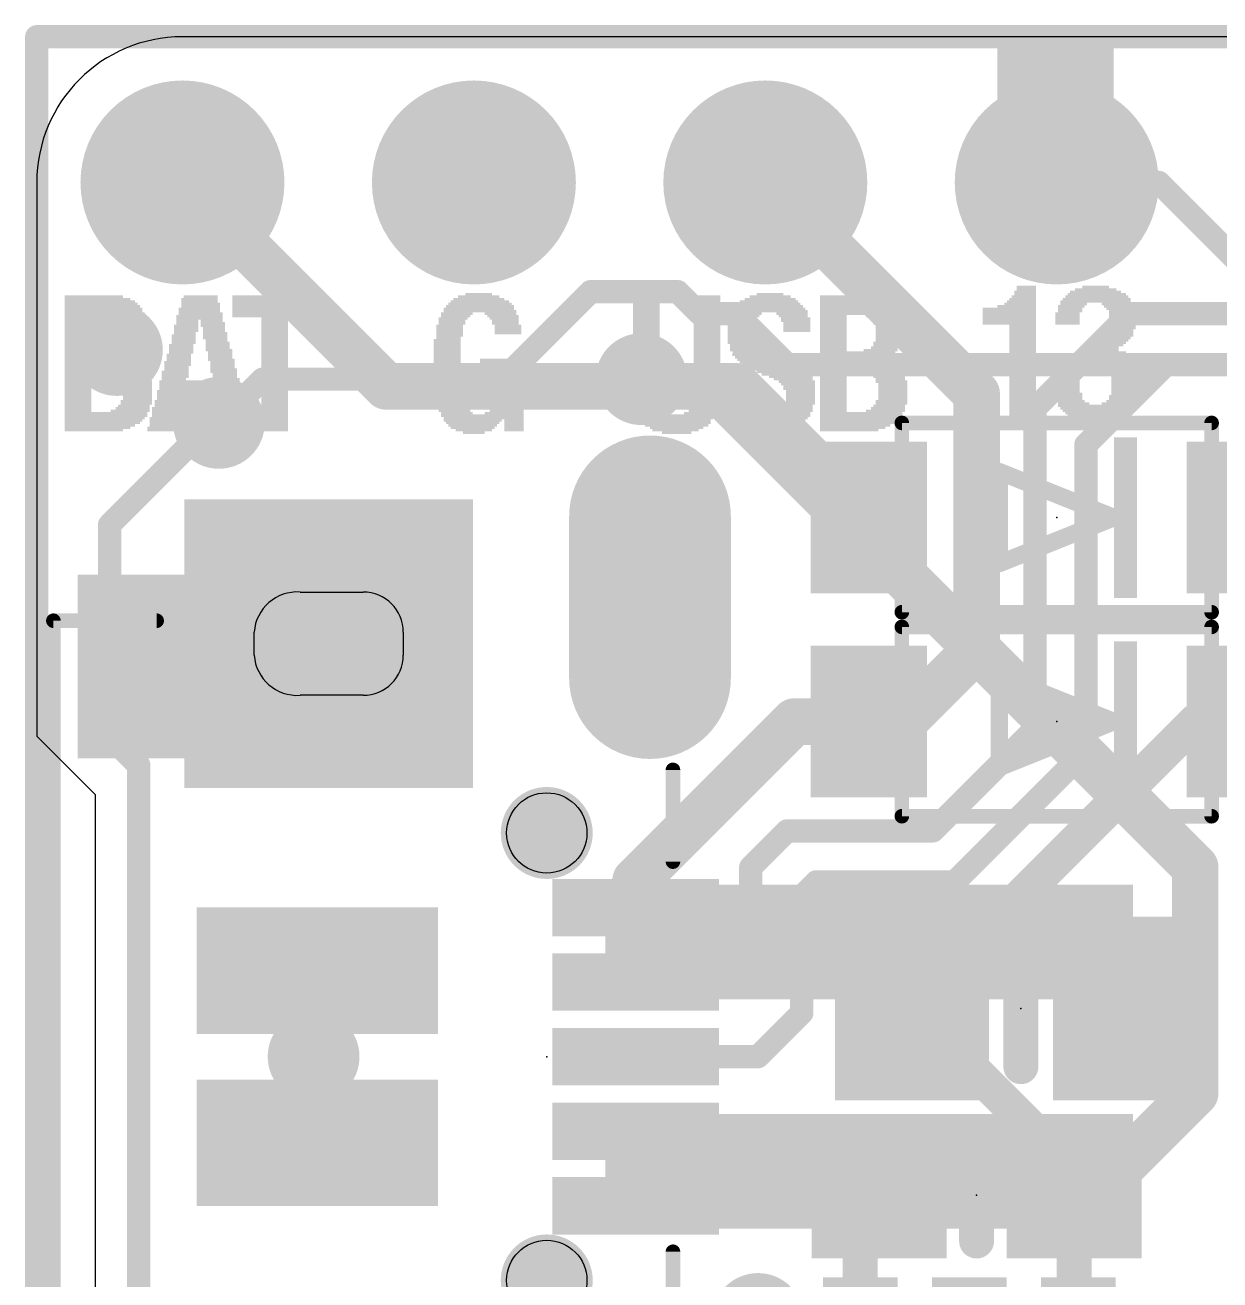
# Model space of a CAD drawing. Extents: x -0.1 to 35.7, y -0.1 to 17.9.
# Drawn here: x -0.1 to 10.31, y 6.94 to 17.88 of the extents above; entities that cross this region are included whole.
import ezdxf

# ---------------------------------------------------------------- set-up
doc = ezdxf.new("R2010")
doc.units = 0
for name, color, linetype in [('1', 12, 'CONTINUOUS'), ('16', 132, 'CONTINUOUS'), ('17', 110, 'CONTINUOUS'), ('18', 110, 'CONTINUOUS'), ('20', 53, 'CONTINUOUS'), ('200', 40, 'CONTINUOUS'), ('21', 40, 'CONTINUOUS'), ('23', 40, 'CONTINUOUS'), ('29', 253, 'CONTINUOUS')]:
    doc.layers.add(name, color=color, linetype=linetype)

# ---------------------------------------------------------------- blocks, each defined once
blk = doc.blocks.new('RECT')
blk.add_solid([(-0.5, -0.5), (0.5, -0.5), (-0.5, 0.5), (0.5, 0.5)])
blk = doc.blocks.new('ROUNDP')
at = {"const_width": 0.5}
blk.add_lwpolyline([(0, -0.25, 1), (0, 0.25, 1), (0, -0.25)], format="xyb", dxfattribs=at)
blk = doc.blocks.new('OFFSETP100')
at = {"const_width": 1}
blk.add_lwpolyline([(0, 0), (1, 0)], dxfattribs=at)
at = {"const_width": 0.5}
for points in [[(0, 0.25, 1), (0, -0.25)], [(1, -0.25, 1), (1, 0.25)]]:
    blk.add_lwpolyline(points, format="xyb", dxfattribs=at)
blk = doc.blocks.new('SQUAREP')
blk.add_solid([(-0.5, -0.5), (0.5, -0.5), (-0.5, 0.5), (0.5, 0.5)])
blk = doc.blocks.new('ROUNDV')
at = {"const_width": 0.5}
blk.add_lwpolyline([(0, -0.25, 1), (0, 0.25, 1), (0, -0.25)], format="xyb", dxfattribs=at)

msp = doc.modelspace()

# ---------------------------------------------------------------- linework, layer by layer
at = {"layer": '1'}
for points, const_width in [([(0, 17.78), (0, 0)], 0.2032), ([(35.56, 17.78), (0, 17.78)], 0.2032), ([(1.27, 16.51), (3.048, 14.732)], 0.4064), ([(8.1915, 14.6685), (6.35, 16.51)], 0.4064), ([(9.525, 15.367), (8.6995, 14.5415)], 0.2032), ([(16.9545, 15.367), (9.525, 15.367)], 0.2032), ([(5.2705, 14.7955), (5.2705, 14.732)], 0.4064), ([(9.8425, 14.9225), (9.144, 14.224)], 0.2032), ([(17.145, 14.9225), (9.8425, 14.9225)], 0.2032), ([(3.048, 14.732), (5.2705, 14.732)], 0.4064), ([(5.2705, 14.732), (6.1095, 14.732)], 0.4064), ([(6.1095, 14.732), (7.2525, 13.589)], 0.4064), ([(8.1915, 12.446), (8.1915, 14.6685)], 0.4064), ([(8.6995, 11.7475), (8.6995, 14.5415)], 0.2032), ([(0.635, 13.5255), (1.524, 14.4145)], 0.2032), ([(1.524, 14.4145), (1.5875, 14.4145)], 0.2032), ([(9.144, 14.224), (9.144, 11.557)], 0.2032), ([(0.635, 11.684), (0.635, 13.5255)], 0.2032), ([(8.1915, 12.446), (7.5565, 11.811)], 0.4064), ([(5.22, 10.427), (6.604, 11.811)], 0.4064), ([(6.604, 11.811), (7.2525, 11.811)], 0.4064), ([(7.5565, 11.811), (7.2525, 11.811)], 0.4064), ([(7.6275, 9.342), (10.0965, 11.811)], 0.3048), ([(10.0965, 11.811), (10.5275, 11.811)], 0.3048), ([(7.8105, 10.8585), (8.6995, 11.7475)], 0.2032), ([(0.889, 11.43), (0.635, 11.684)], 0.2032), ([(9.144, 11.557), (8.001, 10.414)], 0.2032), ([(0.889, 6.6675), (0.889, 11.43)], 0.2032), ([(6.223, 10.541), (6.5405, 10.8585)], 0.2032), ([(6.5405, 10.8585), (7.8105, 10.8585)], 0.2032), ([(5.22, 10.19), (5.22, 10.427)], 0.4064), ([(6.223, 9.779), (6.223, 10.541)], 0.2032), ([(6.7945, 10.414), (6.6675, 10.287)], 0.2032), ([(8.001, 10.414), (6.7945, 10.414)], 0.2032), ([(6.6675, 10.287), (6.6675, 9.271)], 0.2032), ([(5.984, 9.54), (6.223, 9.779)], 0.2032), ([(5.22, 9.54), (5.984, 9.54)], 0.2032), ([(7.6275, 9.311), (7.6275, 9.342)], 0.3048), ([(9.0415, 7.897), (7.6275, 9.311)], 0.3048), ([(6.2865, 8.89), (6.6675, 9.271)], 0.2032), ([(6.2865, 8.89), (5.22, 8.89)], 0.2032), ([(9.0415, 7.897), (9.0415, 7.6835)], 0.3048), ([(7.178, 6.3166), (7.178, 7.6835)], 0.3048), ([(7.178, 7.6835), (7.3415, 7.6835)], 0.3048), ([(9.0415, 6.3531), (9.0415, 7.6835)], 0.3048), ([(5.22, 7.59), (5.4127, 7.59)], 0.2032)]:
    msp.add_lwpolyline(points, dxfattribs=dict(at, const_width=const_width))
for points, const_width in [([(0.0508, 17.78, 1), (-0.0508, 17.78)], 0.1016), ([(0, 17.8308, 1), (0, 17.7292)], 0.1016), ([(1.3418, 16.5818, 1), (1.1982, 16.4382)], 0.2032), ([(6.4218, 16.5818, 1), (6.2782, 16.4382)], 0.2032), ([(9.525, 15.4178, 1), (9.525, 15.3162)], 0.1016), ([(9.5609, 15.3311, 1), (9.4891, 15.4029)], 0.1016), ([(5.3721, 14.7955, 1), (5.1689, 14.7955)], 0.2032), ([(9.8425, 14.9733, 1), (9.8425, 14.8717)], 0.1016), ([(9.8784, 14.8866, 1), (9.8066, 14.9584)], 0.1016), ([(3.048, 14.8336, 1), (3.048, 14.6304)], 0.2032), ([(2.9762, 14.6602, 1), (3.1198, 14.8038)], 0.2032), ([(5.2705, 14.8336, 1), (5.2705, 14.6304)], 0.2032), ([(5.2705, 14.6304, 1), (5.2705, 14.8336)], 0.2032), ([(6.1813, 14.8038, 1), (6.0377, 14.6602)], 0.2032), ([(6.1095, 14.6304, 1), (6.1095, 14.8336)], 0.2032), ([(5.1689, 14.732, 1), (5.3721, 14.732)], 0.2032), ([(8.2931, 14.6685, 1), (8.0899, 14.6685)], 0.2032), ([(8.1197, 14.5967, 1), (8.2633, 14.7403)], 0.2032), ([(8.7503, 14.5415, 1), (8.6487, 14.5415)], 0.1016), ([(8.6636, 14.5774, 1), (8.7354, 14.5056)], 0.1016), ([(1.524, 14.4653, 1), (1.524, 14.3637)], 0.1016), ([(1.5599, 14.3786, 1), (1.4881, 14.4504)], 0.1016), ([(1.5875, 14.3637, 1), (1.5875, 14.4653)], 0.1016), ([(9.1948, 14.224, 1), (9.0932, 14.224)], 0.1016), ([(9.1081, 14.2599, 1), (9.1799, 14.1881)], 0.1016), ([(7.1807, 13.5172, 1), (7.3243, 13.6608)], 0.2032), ([(0.6858, 13.5255, 1), (0.5842, 13.5255)], 0.1016), ([(0.5991, 13.5614, 1), (0.6709, 13.4896)], 0.1016), ([(8.2633, 12.3742, 1), (8.1197, 12.5178)], 0.2032), ([(8.0899, 12.446, 1), (8.2931, 12.446)], 0.2032), ([(6.604, 11.9126, 1), (6.604, 11.7094)], 0.2032), ([(6.6758, 11.7392, 1), (6.5322, 11.8828)], 0.2032), ([(7.2525, 11.9126, 1), (7.2525, 11.7094)], 0.2032), ([(7.2525, 11.7094, 1), (7.2525, 11.9126)], 0.2032), ([(7.4847, 11.8828, 1), (7.6283, 11.7392)], 0.2032), ([(7.5565, 11.7094, 1), (7.5565, 11.9126)], 0.2032), ([(10.0965, 11.8872, 1), (10.0965, 11.7348)], 0.1524), ([(10.1504, 11.7571, 1), (10.0426, 11.8649)], 0.1524), ([(8.7354, 11.7116, 1), (8.6636, 11.7834)], 0.1016), ([(0.6709, 11.7199, 1), (0.5991, 11.6481)], 0.1016), ([(0.5842, 11.684, 1), (0.6858, 11.684)], 0.1016), ([(8.6487, 11.7475, 1), (8.7503, 11.7475)], 0.1016), ([(9.0932, 11.557, 1), (9.1948, 11.557)], 0.1016), ([(9.1799, 11.5211, 1), (9.1081, 11.5929)], 0.1016), ([(0.9398, 11.43, 1), (0.8382, 11.43)], 0.1016), ([(0.8531, 11.3941, 1), (0.9249, 11.4659)], 0.1016), ([(6.5405, 10.9093, 1), (6.5405, 10.8077)], 0.1016), ([(6.5764, 10.8226, 1), (6.5046, 10.8944)], 0.1016), ([(7.7746, 10.8944, 1), (7.8464, 10.8226)], 0.1016), ([(7.8105, 10.8077, 1), (7.8105, 10.9093)], 0.1016), ([(5.3216, 10.427, 1), (5.1184, 10.427)], 0.2032), ([(6.2738, 10.541, 1), (6.1722, 10.541)], 0.1016), ([(6.1871, 10.5769, 1), (6.2589, 10.5051)], 0.1016), ([(5.1482, 10.4988, 1), (5.2918, 10.3552)], 0.2032), ([(6.7945, 10.4648, 1), (6.7945, 10.3632)], 0.1016), ([(6.8304, 10.3781, 1), (6.7586, 10.4499)], 0.1016), ([(7.9651, 10.4499, 1), (8.0369, 10.3781)], 0.1016), ([(8.001, 10.3632, 1), (8.001, 10.4648)], 0.1016), ([(5.1184, 10.19, 1), (5.3216, 10.19)], 0.2032), ([(6.7183, 10.287, 1), (6.6167, 10.287)], 0.1016), ([(6.6316, 10.3229, 1), (6.7034, 10.2511)], 0.1016), ([(6.2589, 9.7431, 1), (6.1871, 9.8149)], 0.1016), ([(6.1722, 9.779, 1), (6.2738, 9.779)], 0.1016), ([(5.22, 9.5908, 1), (5.22, 9.4892)], 0.1016), ([(5.9481, 9.5759, 1), (6.0199, 9.5041)], 0.1016), ([(5.984, 9.4892, 1), (5.984, 9.5908)], 0.1016), ([(7.7037, 9.342, 1), (7.5513, 9.342)], 0.1524), ([(7.5736, 9.3959, 1), (7.6814, 9.2881)], 0.1524), ([(7.6814, 9.3649, 1), (7.5736, 9.2571)], 0.1524), ([(6.6167, 9.271, 1), (6.7183, 9.271)], 0.1016), ([(6.7034, 9.2351, 1), (6.6316, 9.3069)], 0.1016), ([(7.5513, 9.311, 1), (7.7037, 9.311)], 0.1524), ([(5.22, 8.9408, 1), (5.22, 8.8392)], 0.1016), ([(6.2506, 8.9259, 1), (6.3224, 8.8541)], 0.1016), ([(6.2865, 8.8392, 1), (6.2865, 8.9408)], 0.1016), ([(9.1177, 7.897, 1), (8.9653, 7.897)], 0.1524), ([(8.9876, 7.8431, 1), (9.0954, 7.9509)], 0.1524), ([(7.2542, 7.6835, 1), (7.1018, 7.6835)], 0.1524), ([(7.178, 7.7597, 1), (7.178, 7.6073)], 0.1524), ([(7.3415, 7.6073, 1), (7.3415, 7.7597)], 0.1524), ([(9.1177, 7.6835, 1), (8.9653, 7.6835)], 0.1524), ([(5.22, 7.6408, 1), (5.22, 7.5392)], 0.1016), ([(5.4127, 7.5392, 1), (5.4127, 7.6408)], 0.1016), ([(8.9653, 7.6835, 1), (9.1177, 7.6835)], 0.1524)]:
    msp.add_lwpolyline(points, format="xyb", dxfattribs=dict(at, const_width=const_width))
at = {"layer": '16'}
for points, const_width in [([(0, 0), (0, 17.78)], 0.2032), ([(0, 17.78), (35.56, 17.78)], 0.2032), ([(8.89, 16.51), (9.779, 16.51)], 0.2032), ([(9.779, 16.51), (10.922, 15.367)], 0.2032), ([(4.064, 14.7955), (4.826, 15.5575)], 0.2032), ([(4.826, 15.5575), (5.588, 15.5575)], 0.2032), ([(5.588, 15.5575), (5.7785, 15.367)], 0.2032), ([(5.7785, 15.367), (6.096, 15.367)], 0.2032), ([(6.096, 15.367), (6.5405, 14.9225)], 0.2032), ([(5.334, 14.732), (5.2705, 14.7955)], 0.4064), ([(6.5405, 14.9225), (12.6365, 14.9225)], 0.2032), ([(1.5875, 14.4145), (1.9685, 14.7955)], 0.2032), ([(1.9685, 14.7955), (4.064, 14.7955)], 0.2032), ([(5.9055, 14.732), (5.334, 14.732)], 0.4064), ([(10.0965, 10.541), (5.9055, 14.732)], 0.4064), ([(10.0965, 8.5725), (10.0965, 10.541)], 0.4064), ([(9.414, 7.89), (10.0965, 8.5725)], 0.4064), ([(7.256, 7.89), (9.414, 7.89)], 0.4064)]:
    msp.add_lwpolyline(points, dxfattribs=dict(at, const_width=const_width))
for points, const_width in [([(0.0508, 17.78, 1), (-0.0508, 17.78)], 0.1016), ([(0, 17.8308, 1), (0, 17.7292)], 0.1016), ([(8.89, 16.5608, 1), (8.89, 16.4592)], 0.1016), ([(9.8149, 16.5459, 1), (9.7431, 16.4741)], 0.1016), ([(9.779, 16.4592, 1), (9.779, 16.5608)], 0.1016), ([(4.826, 15.6083, 1), (4.826, 15.5067)], 0.1016), ([(4.8619, 15.5216, 1), (4.7901, 15.5934)], 0.1016), ([(5.6239, 15.5934, 1), (5.5521, 15.5216)], 0.1016), ([(5.588, 15.5067, 1), (5.588, 15.6083)], 0.1016), ([(5.7785, 15.4178, 1), (5.7785, 15.3162)], 0.1016), ([(5.7426, 15.3311, 1), (5.8144, 15.4029)], 0.1016), ([(6.1319, 15.4029, 1), (6.0601, 15.3311)], 0.1016), ([(6.096, 15.3162, 1), (6.096, 15.4178)], 0.1016), ([(5.3423, 14.8673, 1), (5.1987, 14.7237)], 0.2032), ([(6.5405, 14.9733, 1), (6.5405, 14.8717)], 0.1016), ([(6.5046, 14.8866, 1), (6.5764, 14.9584)], 0.1016), ([(1.9685, 14.8463, 1), (1.9685, 14.7447)], 0.1016), ([(2.0044, 14.7596, 1), (1.9326, 14.8314)], 0.1016), ([(4.0281, 14.8314, 1), (4.0999, 14.7596)], 0.1016), ([(4.064, 14.7447, 1), (4.064, 14.8463)], 0.1016), ([(5.334, 14.8336, 1), (5.334, 14.6304)], 0.2032), ([(5.2622, 14.6602, 1), (5.4058, 14.8038)], 0.2032), ([(5.9773, 14.8038, 1), (5.8337, 14.6602)], 0.2032), ([(5.9055, 14.6304, 1), (5.9055, 14.8336)], 0.2032), ([(1.5516, 14.4504, 1), (1.6234, 14.3786)], 0.1016), ([(10.1981, 10.541, 1), (9.9949, 10.541)], 0.2032), ([(10.0247, 10.4692, 1), (10.1683, 10.6128)], 0.2032), ([(10.1683, 8.5007, 1), (10.0247, 8.6443)], 0.2032), ([(9.9949, 8.5725, 1), (10.1981, 8.5725)], 0.2032), ([(7.256, 7.9916, 1), (7.256, 7.7884)], 0.2032), ([(9.3422, 7.9618, 1), (9.4858, 7.8182)], 0.2032), ([(9.414, 7.7884, 1), (9.414, 7.9916)], 0.2032)]:
    msp.add_lwpolyline(points, format="xyb", dxfattribs=dict(at, const_width=const_width))
at = {"layer": '20'}
for p, q in [((34.29, 17.78), (1.27, 17.78)), ((0, 16.51), (0, 11.684)), ((2.295, 12.94), (2.845, 12.94)), ((1.895, 12.39), (1.895, 12.59)), ((3.195, 12.59), (3.195, 12.39)), ((2.845, 12.04), (2.295, 12.04)), ((0, 11.684), (0.508, 11.176)), ((0.508, 11.176), (0.508, 6.858))]:
    msp.add_line(p, q, dxfattribs=at)
for centre in [(4.445, 10.84), (4.445, 6.94)]:
    msp.add_circle(centre, 0.35, dxfattribs=at)
for centre, radius, start, end in [((1.27, 16.51), 1.27, 90, 180), ((2.27, 12.565), 0.3758, 86.1859, 176.1859), ((2.845, 12.59), 0.35, 0, 90), ((2.27, 12.415), 0.3758, 183.8141, 273.8141), ((2.845, 12.39), 0.35, 270, 0)]:
    msp.add_arc(centre, radius, start, end, dxfattribs=at)
at = {"layer": '21'}
for points, const_width in [([(7.54, 12.764), (7.54, 14.414)], 0.127), ([(7.54, 14.414), (10.24, 14.414)], 0.127), ([(10.24, 14.414), (10.24, 12.764)], 0.127), ([(8.39, 13.189), (8.39, 13.989)], 0.1524), ([(8.39, 13.989), (9.39, 13.589)], 0.1524), ([(9.39, 13.589), (8.39, 13.189)], 0.1524), ([(10.24, 12.764), (7.54, 12.764)], 0.127), ([(1.045, 12.69), (0.145, 12.69)], 0.127), ([(0.145, 12.69), (0.145, 5.09)], 0.127), ([(7.54, 10.986), (7.54, 12.636)], 0.127), ([(7.54, 12.636), (10.24, 12.636)], 0.127), ([(10.24, 12.636), (10.24, 10.986)], 0.127), ([(8.39, 11.411), (8.39, 12.211)], 0.1524), ([(8.39, 12.211), (9.39, 11.811)], 0.1524), ([(9.39, 11.811), (8.39, 11.411)], 0.1524), ([(5.545, 11.39), (5.545, 10.59)], 0.127), ([(10.24, 10.986), (7.54, 10.986)], 0.127), ([(8.5775, 9.819), (8.5775, 8.803)], 0.3048), ([(8.1915, 7.2835), (8.1915, 8.0835)], 0.3048), ([(5.545, 7.19), (5.545, 6.39)], 0.127)]:
    msp.add_lwpolyline(points, dxfattribs=dict(at, const_width=const_width))
for points, const_width in [([(7.54, 14.4458, 1), (7.54, 14.3823)], 0.0635), ([(7.5717, 14.414, 1), (7.5083, 14.414)], 0.0635), ([(10.2718, 14.414, 1), (10.2082, 14.414)], 0.0635), ([(10.24, 14.3823, 1), (10.24, 14.4458)], 0.0635), ([(8.4281, 13.989, 1), (8.3519, 13.989)], 0.0762), ([(8.4041, 14.0244, 1), (8.3759, 13.9536)], 0.0762), ([(9.4041, 13.5536, 1), (9.3759, 13.6244)], 0.0762), ([(9.3759, 13.5536, 1), (9.4041, 13.6244)], 0.0762), ([(8.3759, 13.2244, 1), (8.4041, 13.1536)], 0.0762), ([(8.3519, 13.189, 1), (8.4281, 13.189)], 0.0762), ([(7.54, 12.7958, 1), (7.54, 12.7323)], 0.0635), ([(10.24, 12.7323, 1), (10.24, 12.7958)], 0.0635), ([(0.145, 12.7218, 1), (0.145, 12.6583)], 0.0635), ([(0.1768, 12.69, 1), (0.1133, 12.69)], 0.0635), ([(1.045, 12.6583, 1), (1.045, 12.7218)], 0.0635), ([(7.54, 12.6678, 1), (7.54, 12.6043)], 0.0635), ([(7.5083, 12.764, 1), (7.5717, 12.764)], 0.0635), ([(7.5717, 12.636, 1), (7.5083, 12.636)], 0.0635), ([(10.2082, 12.764, 1), (10.2718, 12.764)], 0.0635), ([(10.2718, 12.636, 1), (10.2082, 12.636)], 0.0635), ([(10.24, 12.6043, 1), (10.24, 12.6678)], 0.0635), ([(8.4281, 12.211, 1), (8.3519, 12.211)], 0.0762), ([(8.4041, 12.2464, 1), (8.3759, 12.1756)], 0.0762), ([(9.4041, 11.7756, 1), (9.3759, 11.8464)], 0.0762), ([(9.3759, 11.7756, 1), (9.4041, 11.8464)], 0.0762), ([(8.3759, 11.4464, 1), (8.4041, 11.3756)], 0.0762), ([(5.5767, 11.39, 1), (5.5133, 11.39)], 0.0635), ([(8.3519, 11.411, 1), (8.4281, 11.411)], 0.0762), ([(7.54, 11.0178, 1), (7.54, 10.9543)], 0.0635), ([(10.24, 10.9543, 1), (10.24, 11.0178)], 0.0635), ([(7.5083, 10.986, 1), (7.5717, 10.986)], 0.0635), ([(10.2082, 10.986, 1), (10.2718, 10.986)], 0.0635), ([(5.5133, 10.59, 1), (5.5767, 10.59)], 0.0635), ([(8.6537, 9.819, 1), (8.5013, 9.819)], 0.1524), ([(8.5013, 8.803, 1), (8.6537, 8.803)], 0.1524), ([(8.2677, 8.0835, 1), (8.1153, 8.0835)], 0.1524), ([(8.1153, 7.2835, 1), (8.2677, 7.2835)], 0.1524), ([(5.5767, 7.19, 1), (5.5133, 7.19)], 0.0635)]:
    msp.add_lwpolyline(points, format="xyb", dxfattribs=dict(at, const_width=const_width))
at = {"layer": '23'}
for p in [(8.89, 13.589), (8.89, 11.811), (8.5775, 9.311), (4.445, 8.89), (8.1915, 7.6835)]:
    msp.add_point(p, dxfattribs=at)
at = {"layer": '29', "const_width": 0.4008}
for points in [[(4.445, 10.6396, 1), (4.445, 11.0404, 1), (4.445, 10.6396)], [(4.445, 6.7396, 1), (4.445, 7.1404, 1), (4.445, 6.7396)]]:
    msp.add_lwpolyline(points, format="xyb", dxfattribs=at)

# ---------------------------------------------------------------- block references
at = {"layer": '1'}
for p, xscale, yscale, rotation in [((7.2525, 13.589), 0.91, 1.22, 180), ((10.5275, 13.589), 0.91, 1.22, 180), ((7.2525, 11.811), 0.91, 1.22, 180), ((10.5275, 11.811), 0.91, 1.22, 180), ((5.22, 10.19), 0.4, 1.35, 270), ((5.22, 9.54), 0.4, 1.35, 270), ((5.22, 8.89), 0.4, 1.35, 270), ((5.22, 8.24), 0.4, 1.35, 270), ((5.22, 7.59), 0.4, 1.35, 270)]:
    msp.add_blockref('RECT', p, dxfattribs=dict(at, xscale=xscale, yscale=yscale, rotation=rotation))
at = {"layer": '1', "xscale": 2}
for p in [(2.445, 9.64), (2.445, 8.14)]:
    msp.add_blockref('RECT', p, dxfattribs=at)
at = {"layer": '1', "xscale": 1.24, "yscale": 1.5}
for p in [(7.6275, 9.311), (9.5275, 9.311)]:
    msp.add_blockref('RECT', p, dxfattribs=at)
at = {"layer": '1', "xscale": 1.075, "rotation": 180}
for p in [(7.3415, 7.6835), (9.0415, 7.6835)]:
    msp.add_blockref('RECT', p, dxfattribs=at)
at = {"layer": '16', "xscale": 3.4, "yscale": 1.6, "rotation": 180}
msp.add_blockref('RECT', (2.056, 12.29), dxfattribs=at)
at = {"layer": '16', "yscale": 4.6, "rotation": 270}
for p in [(7.256, 9.89), (7.256, 7.89)]:
    msp.add_blockref('RECT', p, dxfattribs=at)
at = {"layer": '17', "rotation": 90}
for name, p, xscale, yscale in [('ROUNDP', (1.27, 16.51), 1.6764, 1.6764), ('ROUNDP', (1.27, 16.51), 1.6764, 1.6764), ('ROUNDP', (3.81, 16.51), 1.6764, 1.6764), ('ROUNDP', (3.81, 16.51), 1.6764, 1.6764), ('ROUNDP', (6.35, 16.51), 1.6764, 1.6764), ('ROUNDP', (6.35, 16.51), 1.6764, 1.6764), ('ROUNDP', (8.89, 16.51), 1.6764, 1.6764), ('ROUNDP', (8.89, 16.51), 1.6764, 1.6764), ('OFFSETP100', (5.345, 12.19), 1.308, 1.308), ('OFFSETP100', (5.345, 12.19), 1.308, 1.308)]:
    msp.add_blockref(name, p, dxfattribs=dict(at, xscale=xscale, yscale=yscale))
at = {"layer": '17', "xscale": 2.413, "yscale": 2.413}
msp.add_blockref('SQUAREP', (2.545, 12.49), dxfattribs=at)
msp.add_blockref('SQUAREP', (2.545, 12.49), dxfattribs=at)
at = {"layer": '18', "xscale": 0.8001, "yscale": 0.8001}
for p in [(0.6985, 15.0495), (0.6985, 15.0495), (5.2705, 14.7955), (5.2705, 14.7955), (1.5875, 14.4145), (1.5875, 14.4145), (2.413, 8.89), (2.413, 8.89), (6.2865, 6.604), (6.2865, 6.604)]:
    msp.add_blockref('ROUNDV', p, dxfattribs=at)
at = {"layer": '200', "yscale": 0.0212}
for p, xscale in [((8.8791, 17.7581), 1.016), ((8.8791, 17.737), 1.016), ((8.8791, 17.7158), 1.016), ((8.8791, 17.6946), 1.016), ((8.8791, 17.6735), 1.016), ((8.8791, 17.6523), 1.016), ((8.8791, 17.6311), 1.016), ((8.8791, 17.61), 1.016), ((8.8791, 17.5888), 1.016), ((8.8791, 17.5676), 1.016), ((8.8791, 17.5465), 1.016), ((8.8791, 17.5253), 1.016), ((8.8791, 17.5041), 1.016), ((8.8791, 17.483), 1.016), ((8.8791, 17.4618), 1.016), ((8.8791, 17.4406), 1.016), ((8.8791, 17.4195), 1.016), ((8.8791, 17.3983), 1.016), ((8.8791, 17.3771), 1.016), ((8.8791, 17.356), 1.016), ((8.8791, 17.3348), 1.016), ((8.8791, 17.3136), 1.016), ((8.8791, 17.2925), 1.016), ((8.8791, 17.2713), 1.016), ((8.8791, 17.2501), 1.016), ((8.8791, 17.229), 1.016), ((8.8791, 17.2078), 1.016), ((8.8791, 17.1866), 1.016), ((8.8791, 17.1655), 1.016), ((8.8791, 17.1443), 1.016), ((8.8791, 17.1231), 1.016), ((8.8791, 17.102), 1.016), ((8.8791, 17.0808), 1.016), ((8.8791, 17.0597), 1.016), ((8.8791, 17.0385), 1.016), ((8.8791, 17.0173), 1.016), ((8.8791, 16.9962), 1.016), ((8.8791, 16.975), 1.016), ((8.8791, 16.9538), 1.016), ((8.8791, 16.9327), 1.016), ((8.8791, 16.9115), 1.016), ((3.8522, 15.5357), 0.2328), ((6.3921, 15.5357), 0.2328), ((8.6145, 15.5569), 0.1905), ((8.6145, 15.5357), 0.1905), ((8.6251, 15.5992), 0.1693), ((8.6251, 15.578), 0.1693), ((9.2389, 15.5357), 0.508), ((9.2283, 15.5569), 0.4445), ((9.2283, 15.578), 0.3598), ((9.2283, 15.5992), 0.2328), ((0.4974, 15.5145), 0.508), ((0.5291, 15.4934), 0.5715), ((0.5503, 15.4722), 0.6138), ((0.5609, 15.451), 0.635), ((0.5715, 15.4299), 0.6561), ((1.4181, 15.4934), 0.3175), ((1.4181, 15.4722), 0.3175), ((1.4287, 15.451), 0.3387), ((1.4287, 15.4299), 0.3387), ((1.4287, 15.5145), 0.2963), ((2.0743, 15.5145), 0.7408), ((2.0743, 15.4934), 0.7408), ((2.0743, 15.4722), 0.7408), ((2.0743, 15.451), 0.7408), ((2.0743, 15.4299), 0.7408), ((3.8628, 15.4299), 0.5926), ((3.8628, 15.451), 0.5503), ((3.8628, 15.4722), 0.508), ((3.8522, 15.4934), 0.4445), ((3.8522, 15.5145), 0.3598), ((5.3126, 15.5145), 0.2328), ((5.3126, 15.4934), 0.2328), ((5.3126, 15.4722), 0.2328), ((5.3126, 15.451), 0.2328), ((5.3126, 15.4299), 0.2328), ((5.8418, 15.5145), 0.2328), ((5.8418, 15.4934), 0.2328), ((5.8418, 15.4722), 0.2328), ((5.8418, 15.451), 0.2328), ((5.8418, 15.4299), 0.2328), ((6.3815, 15.4299), 0.5926), ((6.3815, 15.451), 0.5503), ((6.3815, 15.4722), 0.508), ((6.3921, 15.4934), 0.4445), ((6.3921, 15.5145), 0.3598), ((7.1117, 15.4934), 0.5715), ((7.154, 15.4299), 0.6561), ((7.08, 15.5145), 0.508), ((7.1329, 15.4722), 0.6138), ((7.1435, 15.451), 0.635), ((8.5404, 15.4299), 0.3387), ((8.5722, 15.451), 0.2752), ((8.5827, 15.4722), 0.254), ((8.5933, 15.4934), 0.2328), ((8.6039, 15.5145), 0.2117), ((9.0166, 15.4299), 0.2328), ((9.2283, 15.4722), 0.6138), ((9.0378, 15.451), 0.2328), ((9.2389, 15.4934), 0.5926), ((9.2389, 15.5145), 0.5503), ((9.4188, 15.451), 0.2752), ((9.4294, 15.4299), 0.254), ((0.5821, 15.4087), 0.6773), ((0.5821, 15.3876), 0.6773), ((0.5926, 15.3664), 0.6985), ((0.3598, 15.3452), 0.2328), ((0.3598, 15.3241), 0.2328), ((0.3598, 15.3029), 0.2328), ((0.7937, 15.3452), 0.2963), ((0.8255, 15.3241), 0.2752), ((0.8361, 15.3029), 0.254), ((1.4181, 15.3452), 0.4022), ((1.4181, 15.3241), 0.4022), ((1.3123, 15.3029), 0.1905), ((1.4181, 15.4087), 0.3598), ((1.4181, 15.3876), 0.3598), ((1.4287, 15.3664), 0.381), ((1.5239, 15.3029), 0.1905), ((2.0743, 15.4087), 0.7408), ((2.0743, 15.3876), 0.7408), ((2.0743, 15.3664), 0.7408), ((2.0743, 15.3452), 0.7408), ((2.0743, 15.3241), 0.2328), ((2.0743, 15.3029), 0.2328), ((3.6299, 15.3241), 0.254), ((3.6194, 15.3029), 0.2328), ((3.6617, 15.3664), 0.2752), ((3.6511, 15.3452), 0.254), ((3.8522, 15.4087), 0.6138), ((3.8628, 15.3876), 0.635), ((4.0427, 15.3664), 0.2752), ((4.0638, 15.3452), 0.2752), ((4.0744, 15.3241), 0.254), ((4.085, 15.3029), 0.2328), ((5.3126, 15.4087), 0.2328), ((5.3126, 15.3876), 0.2328), ((5.3126, 15.3664), 0.2328), ((5.3126, 15.3452), 0.2328), ((5.3126, 15.3241), 0.2328), ((5.3126, 15.3029), 0.2328), ((5.8418, 15.4087), 0.2328), ((5.8418, 15.3876), 0.2328), ((5.8418, 15.3664), 0.2328), ((5.8418, 15.3452), 0.2328), ((5.8418, 15.3241), 0.2328), ((5.8418, 15.3029), 0.2328), ((6.1381, 15.3029), 0.2328), ((6.1804, 15.3664), 0.2752), ((6.1698, 15.3452), 0.254), ((6.1593, 15.3241), 0.2328), ((6.3815, 15.4087), 0.635), ((6.3921, 15.3876), 0.6561), ((6.5826, 15.3664), 0.2752), ((6.5932, 15.3452), 0.254), ((6.6143, 15.3241), 0.254), ((6.6143, 15.3029), 0.254), ((7.1646, 15.4087), 0.6773), ((7.1646, 15.3876), 0.6773), ((7.1752, 15.3664), 0.6985), ((6.9424, 15.3452), 0.2328), ((6.9424, 15.3241), 0.2328), ((6.9424, 15.3029), 0.2328), ((7.3763, 15.3452), 0.2963), ((7.408, 15.3241), 0.2752), ((7.4186, 15.3029), 0.254), ((8.4769, 15.4087), 0.4657), ((8.4769, 15.3876), 0.4657), ((8.4769, 15.3664), 0.4657), ((8.4769, 15.3452), 0.4657), ((8.4769, 15.3241), 0.4657), ((8.4769, 15.3029), 0.4657), ((8.9849, 15.3664), 0.2117), ((8.9849, 15.3452), 0.2117), ((8.9849, 15.3241), 0.2117), ((8.9849, 15.3029), 0.2117), ((9.0061, 15.4087), 0.2117), ((9.0061, 15.3876), 0.2117), ((9.4505, 15.4087), 0.254), ((9.4611, 15.3876), 0.2328), ((9.4611, 15.3664), 0.2328), ((9.4611, 15.3452), 0.2328), ((9.4611, 15.3241), 0.2328), ((9.4611, 15.3029), 0.2328), ((0.3598, 15.2817), 0.2328), ((0.3598, 15.2606), 0.2328), ((0.3598, 15.2394), 0.2328), ((0.3598, 15.2182), 0.2328), ((0.3598, 15.1971), 0.2328), ((0.8361, 15.2817), 0.254), ((0.8466, 15.2606), 0.2328), ((0.8466, 15.2394), 0.2328), ((0.8466, 15.2182), 0.2328), ((0.8466, 15.1971), 0.2328), ((1.2911, 15.1971), 0.1905), ((1.3017, 15.2606), 0.2117), ((1.3017, 15.2394), 0.2117), ((1.3017, 15.2182), 0.2117), ((1.3123, 15.2817), 0.1905), ((1.5345, 15.2817), 0.2117), ((1.5345, 15.2606), 0.2117), ((1.5451, 15.2394), 0.1905), ((1.5451, 15.2182), 0.1905), ((1.5557, 15.1971), 0.2117), ((2.0743, 15.2817), 0.2328), ((2.0743, 15.2606), 0.2328), ((2.0743, 15.2394), 0.2328), ((2.0743, 15.2182), 0.2328), ((2.0743, 15.1971), 0.2328), ((3.5982, 15.2606), 0.2328), ((3.5982, 15.2394), 0.2328), ((3.5982, 15.2182), 0.2328), ((3.5982, 15.1971), 0.2328), ((3.6194, 15.2817), 0.2328), ((4.085, 15.2817), 0.2328), ((4.1062, 15.2606), 0.2328), ((4.1062, 15.2394), 0.2328), ((4.1062, 15.2182), 0.2328), ((4.1062, 15.1971), 0.2328), ((5.3126, 15.2817), 0.2328), ((5.3126, 15.2606), 0.2328), ((5.3126, 15.2394), 0.2328), ((5.3126, 15.2182), 0.2328), ((5.3126, 15.1971), 0.2328), ((5.8418, 15.2817), 0.2328), ((5.8418, 15.2606), 0.2328), ((5.8418, 15.2394), 0.2328), ((5.8418, 15.2182), 0.2328), ((5.8418, 15.1971), 0.2328), ((6.1381, 15.2817), 0.2328), ((6.1381, 15.2606), 0.2328), ((6.1381, 15.2394), 0.2328), ((6.1381, 15.2182), 0.2328), ((6.1381, 15.1971), 0.2328), ((6.6249, 15.2817), 0.2328), ((6.6249, 15.2606), 0.2328), ((6.6249, 15.2394), 0.2328), ((6.6249, 15.2182), 0.2328), ((6.9424, 15.2817), 0.2328), ((6.9424, 15.2606), 0.2328), ((6.9424, 15.2394), 0.2328), ((6.9424, 15.2182), 0.2328), ((6.9424, 15.1971), 0.2328), ((7.4186, 15.2817), 0.254), ((7.4292, 15.2606), 0.2328), ((7.4292, 15.2394), 0.2328), ((7.4292, 15.2182), 0.2328), ((7.4292, 15.1971), 0.2328), ((8.4769, 15.2817), 0.4657), ((8.5933, 15.2606), 0.2328), ((8.5933, 15.2394), 0.2328), ((8.5933, 15.2182), 0.2328), ((8.5933, 15.1971), 0.2328), ((8.9849, 15.2817), 0.2117), ((9.44, 15.2182), 0.2328), ((9.44, 15.1971), 0.2328), ((9.4611, 15.2817), 0.2328), ((9.4611, 15.2606), 0.2328), ((9.4611, 15.2394), 0.2328), ((0.3598, 15.1759), 0.2328), ((0.3598, 15.1547), 0.2328), ((0.3598, 15.1336), 0.2328), ((0.3598, 15.1124), 0.2328), ((0.3598, 15.0912), 0.2328), ((0.8255, 15.1124), 0.2328), ((0.8255, 15.0912), 0.2328), ((0.8466, 15.1759), 0.2328), ((0.8466, 15.1547), 0.2328), ((0.8361, 15.1336), 0.2117), ((1.2594, 15.0912), 0.2117), ((1.2805, 15.1759), 0.2117), ((1.2805, 15.1547), 0.2117), ((1.2805, 15.1336), 0.2117), ((1.2805, 15.1124), 0.2117), ((1.5557, 15.1759), 0.2117), ((1.5557, 15.1547), 0.2117), ((1.5663, 15.1336), 0.1905), ((1.5769, 15.1124), 0.2117), ((1.5769, 15.0912), 0.2117), ((2.0743, 15.1759), 0.2328), ((2.0743, 15.1547), 0.2328), ((2.0743, 15.1336), 0.2328), ((2.0743, 15.1124), 0.2328), ((2.0743, 15.0912), 0.2328), ((3.577, 15.1336), 0.2328), ((3.577, 15.1124), 0.2328), ((3.577, 15.0912), 0.2328), ((3.5876, 15.1547), 0.2117), ((3.5982, 15.1759), 0.2328), ((5.3126, 15.1759), 0.2328), ((5.3126, 15.1547), 0.2328), ((5.3126, 15.1336), 0.2328), ((5.3126, 15.1124), 0.2328), ((5.3126, 15.0912), 0.2328), ((5.8418, 15.1759), 0.2328), ((5.8418, 15.1547), 0.2328), ((5.8418, 15.1336), 0.2328), ((5.8418, 15.1124), 0.2328), ((5.8418, 15.0912), 0.2328), ((6.1381, 15.1759), 0.2328), ((6.1487, 15.1547), 0.254), ((6.1593, 15.1336), 0.2752), ((6.1698, 15.1124), 0.2963), ((6.191, 15.0912), 0.2963), ((6.9424, 15.1759), 0.2328), ((6.9424, 15.1547), 0.2328), ((6.9424, 15.1336), 0.2328), ((6.9424, 15.1124), 0.2328), ((6.9424, 15.0912), 0.2328), ((7.408, 15.1124), 0.2328), ((7.408, 15.0912), 0.2328), ((7.4186, 15.1336), 0.2117), ((7.4292, 15.1759), 0.2328), ((7.4292, 15.1547), 0.2328), ((8.5933, 15.1759), 0.2328), ((8.5933, 15.1547), 0.2328), ((8.5933, 15.1336), 0.2328), ((8.5933, 15.1124), 0.2328), ((8.5933, 15.0912), 0.2328), ((9.313, 15.1124), 0.3598), ((9.3024, 15.0912), 0.3387), ((9.387, 15.1336), 0.254), ((9.4294, 15.1759), 0.254), ((9.4188, 15.1547), 0.2328), ((0.3598, 15.0701), 0.2328), ((0.3598, 15.0489), 0.2328), ((0.5715, 15.0277), 0.6561), ((0.5609, 15.0066), 0.635), ((0.5397, 14.9854), 0.5926), ((0.7726, 15.0489), 0.2963), ((0.8043, 15.0701), 0.2328), ((1.2382, 15.0066), 0.2117), ((1.2382, 14.9854), 0.2117), ((1.2594, 15.0701), 0.2117), ((1.2594, 15.0489), 0.2117), ((1.2594, 15.0277), 0.2117), ((1.5769, 15.0701), 0.2117), ((1.5874, 15.0489), 0.2328), ((1.598, 15.0277), 0.2117), ((1.598, 15.0066), 0.2117), ((1.598, 14.9854), 0.2117), ((2.0743, 15.0701), 0.2328), ((2.0743, 15.0489), 0.2328), ((2.0743, 15.0277), 0.2328), ((2.0743, 15.0066), 0.2328), ((2.0743, 14.9854), 0.2328), ((3.577, 15.0701), 0.2328), ((3.577, 15.0489), 0.2328), ((3.577, 15.0277), 0.2328), ((3.577, 15.0066), 0.2328), ((3.577, 14.9854), 0.2328), ((5.3126, 15.0701), 0.2328), ((5.3126, 15.0489), 0.2328), ((5.3126, 15.0277), 0.2328), ((5.3126, 15.0066), 0.2328), ((5.3126, 14.9854), 0.2328), ((5.8418, 15.0701), 0.2328), ((5.8418, 15.0489), 0.2328), ((5.8418, 15.0277), 0.2328), ((5.8418, 15.0066), 0.2328), ((5.8418, 14.9854), 0.2328), ((6.2439, 15.0489), 0.4022), ((6.2122, 15.0701), 0.3387), ((6.2757, 15.0277), 0.4233), ((6.2968, 15.0066), 0.4656), ((6.3286, 14.9854), 0.4868), ((7.154, 15.0277), 0.6561), ((6.9424, 15.0701), 0.2328), ((6.9424, 15.0489), 0.2328), ((7.1435, 15.0066), 0.635), ((7.1223, 14.9854), 0.5926), ((7.3551, 15.0489), 0.2963), ((7.3869, 15.0701), 0.2328), ((8.5933, 15.0701), 0.2328), ((8.5933, 15.0489), 0.2328), ((8.5933, 15.0277), 0.2328), ((8.5933, 15.0066), 0.2328), ((8.5933, 14.9854), 0.2328), ((9.3235, 15.0066), 0.381), ((9.3341, 14.9854), 0.4022), ((9.2812, 15.0701), 0.2963), ((9.2812, 15.0489), 0.2963), ((9.313, 15.0277), 0.3598), ((0.5186, 14.9642), 0.5503), ((0.5503, 14.9431), 0.6138), ((0.5715, 14.9219), 0.6561), ((0.5821, 14.9007), 0.6773), ((0.5926, 14.8796), 0.6985), ((1.2276, 14.9431), 0.2328), ((1.2276, 14.9219), 0.2328), ((1.217, 14.9007), 0.2117), ((1.217, 14.8796), 0.2117), ((1.2382, 14.9642), 0.2117), ((1.6086, 14.9642), 0.2328), ((1.6192, 14.9431), 0.2117), ((1.6192, 14.9219), 0.2117), ((1.6192, 14.9007), 0.2117), ((1.6298, 14.8796), 0.2328), ((2.0743, 14.9642), 0.2328), ((2.0743, 14.9431), 0.2328), ((2.0743, 14.9219), 0.2328), ((2.0743, 14.9007), 0.2328), ((2.0743, 14.8796), 0.2328), ((3.577, 14.9642), 0.2328), ((3.577, 14.9431), 0.2328), ((3.577, 14.9219), 0.2328), ((3.577, 14.9007), 0.2328), ((3.577, 14.8796), 0.2328), ((4.0533, 14.9642), 0.381), ((4.0533, 14.9431), 0.381), ((4.0533, 14.9219), 0.381), ((4.0533, 14.9007), 0.381), ((4.0533, 14.8796), 0.381), ((5.3126, 14.9642), 0.2328), ((5.3126, 14.9431), 0.2328), ((5.3126, 14.9219), 0.2328), ((5.3126, 14.9007), 0.2328), ((5.3126, 14.8796), 0.2328), ((5.8418, 14.9642), 0.2328), ((5.8418, 14.9431), 0.2328), ((5.8418, 14.9219), 0.2328), ((5.8418, 14.9007), 0.2328), ((5.8418, 14.8796), 0.2328), ((6.3603, 14.9642), 0.508), ((6.3921, 14.9431), 0.5291), ((6.4132, 14.9219), 0.5291), ((6.445, 14.9007), 0.508), ((6.4662, 14.8796), 0.508), ((7.1011, 14.9642), 0.5503), ((7.154, 14.9219), 0.6561), ((7.1646, 14.9007), 0.6773), ((7.1329, 14.9431), 0.6138), ((7.1752, 14.8796), 0.6985), ((8.5933, 14.9642), 0.2328), ((8.5933, 14.9431), 0.2328), ((8.5933, 14.9219), 0.2328), ((8.5933, 14.9007), 0.2328), ((8.5933, 14.8796), 0.2328), ((9.4188, 14.9642), 0.2752), ((9.4294, 14.9431), 0.254), ((9.4505, 14.9219), 0.254), ((9.4611, 14.9007), 0.2328), ((9.4611, 14.8796), 0.2328), ((0.3598, 14.8584), 0.2328), ((0.3598, 14.8372), 0.2328), ((0.3598, 14.8161), 0.2328), ((0.3598, 14.7949), 0.2328), ((0.3598, 14.7737), 0.2328), ((0.8043, 14.8584), 0.3175), ((0.8255, 14.8372), 0.2752), ((0.8466, 14.8161), 0.2752), ((0.8572, 14.7949), 0.254), ((0.8678, 14.7737), 0.2752), ((1.4181, 14.7737), 0.6985), ((1.1959, 14.7949), 0.2117), ((1.2065, 14.8584), 0.2328), ((1.2065, 14.8372), 0.2328), ((1.2065, 14.8161), 0.2328), ((1.6298, 14.8584), 0.2328), ((1.6403, 14.8372), 0.2117), ((1.6403, 14.8161), 0.2117), ((1.6509, 14.7949), 0.2328), ((2.0743, 14.8584), 0.2328), ((2.0743, 14.8372), 0.2328), ((2.0743, 14.8161), 0.2328), ((2.0743, 14.7949), 0.2328), ((2.0743, 14.7737), 0.2328), ((3.577, 14.8584), 0.2328), ((3.577, 14.8372), 0.2328), ((3.577, 14.8161), 0.2328), ((3.577, 14.7949), 0.2328), ((3.577, 14.7737), 0.2328), ((4.0533, 14.8584), 0.381), ((4.0533, 14.8372), 0.381), ((4.0533, 14.8161), 0.381), ((4.1273, 14.7949), 0.2328), ((4.1273, 14.7737), 0.2328), ((5.3126, 14.8584), 0.2328), ((5.3126, 14.8372), 0.2328), ((5.3126, 14.8161), 0.2328), ((5.3126, 14.7949), 0.2328), ((5.3126, 14.7737), 0.2328), ((5.8418, 14.8584), 0.2328), ((5.8418, 14.8372), 0.2328), ((5.8418, 14.8161), 0.2328), ((5.8418, 14.7949), 0.2328), ((5.8418, 14.7737), 0.2328), ((6.5085, 14.8584), 0.4656), ((6.5402, 14.8372), 0.4445), ((6.572, 14.8161), 0.381), ((6.5932, 14.7949), 0.3387), ((6.6249, 14.7737), 0.3175), ((6.9424, 14.8584), 0.2328), ((6.9424, 14.8372), 0.2328), ((6.9424, 14.8161), 0.2328), ((6.9424, 14.7949), 0.2328), ((6.9424, 14.7737), 0.2328), ((7.3869, 14.8584), 0.3175), ((7.408, 14.8372), 0.2752), ((7.4292, 14.8161), 0.2752), ((7.4398, 14.7949), 0.254), ((7.4504, 14.7737), 0.2752), ((8.5933, 14.8584), 0.2328), ((8.5933, 14.8372), 0.2328), ((8.5933, 14.8161), 0.2328), ((8.5933, 14.7949), 0.2328), ((8.5933, 14.7737), 0.2328), ((8.9743, 14.7737), 0.2328), ((9.4823, 14.8584), 0.2328), ((9.4823, 14.8372), 0.2328), ((9.4823, 14.8161), 0.2328), ((9.4823, 14.7949), 0.2328), ((9.4823, 14.7737), 0.2328), ((0.3598, 14.7526), 0.2328), ((0.3598, 14.7314), 0.2328), ((0.3598, 14.7102), 0.2328), ((0.3598, 14.6891), 0.2328), ((0.3598, 14.6679), 0.2328), ((0.3598, 14.6467), 0.2328), ((0.8784, 14.7526), 0.254), ((0.8784, 14.7314), 0.254), ((0.8784, 14.7102), 0.254), ((0.8784, 14.6891), 0.254), ((0.8784, 14.6679), 0.254), ((0.8784, 14.6467), 0.254), ((1.4181, 14.6891), 0.7408), ((1.4181, 14.6679), 0.7408), ((1.4287, 14.6467), 0.762), ((1.4181, 14.7526), 0.6985), ((1.4287, 14.7314), 0.7196), ((1.4287, 14.7102), 0.7196), ((2.0743, 14.7526), 0.2328), ((2.0743, 14.7314), 0.2328), ((2.0743, 14.7102), 0.2328), ((2.0743, 14.6891), 0.2328), ((2.0743, 14.6679), 0.2328), ((2.0743, 14.6467), 0.2328), ((3.577, 14.7526), 0.2328), ((3.577, 14.7314), 0.2328), ((3.5876, 14.7102), 0.254), ((3.5982, 14.6891), 0.2328), ((3.5982, 14.6679), 0.2328), ((3.5982, 14.6467), 0.2328), ((4.1273, 14.7526), 0.2328), ((4.1273, 14.7314), 0.2328), ((4.1273, 14.7102), 0.2328), ((4.1273, 14.6891), 0.2328), ((4.1273, 14.6679), 0.2328), ((4.1273, 14.6467), 0.2328), ((5.3126, 14.7526), 0.2328), ((5.3126, 14.7314), 0.2328), ((5.3126, 14.7102), 0.2328), ((5.3126, 14.6891), 0.2328), ((5.3126, 14.6679), 0.2328), ((5.3126, 14.6467), 0.2328), ((5.8418, 14.7526), 0.2328), ((5.8418, 14.7314), 0.2328), ((5.8418, 14.7102), 0.2328), ((5.8418, 14.6891), 0.2328), ((5.8418, 14.6679), 0.2328), ((5.8418, 14.6467), 0.2328), ((6.1169, 14.6891), 0.2328), ((6.1169, 14.6679), 0.2328), ((6.1169, 14.6467), 0.2328), ((6.6355, 14.7526), 0.2963), ((6.6461, 14.7314), 0.2752), ((6.6461, 14.7102), 0.2752), ((6.6566, 14.6891), 0.254), ((6.6566, 14.6679), 0.254), ((6.6566, 14.6467), 0.254), ((6.9424, 14.7526), 0.2328), ((6.9424, 14.7314), 0.2328), ((6.9424, 14.7102), 0.2328), ((6.9424, 14.6891), 0.2328), ((6.9424, 14.6679), 0.2328), ((6.9424, 14.6467), 0.2328), ((7.461, 14.7526), 0.254), ((7.461, 14.7314), 0.254), ((7.461, 14.7102), 0.254), ((7.461, 14.6891), 0.254), ((7.461, 14.6679), 0.254), ((7.461, 14.6467), 0.254), ((8.5933, 14.7526), 0.2328), ((8.5933, 14.7314), 0.2328), ((8.5933, 14.7102), 0.2328), ((8.5933, 14.6891), 0.2328), ((8.5933, 14.6679), 0.2328), ((8.5933, 14.6467), 0.2328), ((8.9743, 14.7526), 0.2328), ((8.9743, 14.7314), 0.2328), ((8.9743, 14.7102), 0.2328), ((8.9743, 14.6891), 0.2328), ((8.9849, 14.6679), 0.254), ((8.9955, 14.6467), 0.2328), ((9.4611, 14.6467), 0.2328), ((9.4823, 14.7526), 0.2328), ((9.4823, 14.7314), 0.2328), ((9.4823, 14.7102), 0.2328), ((9.4823, 14.6891), 0.2328), ((9.4717, 14.6679), 0.2117), ((0.3598, 14.6256), 0.2328), ((0.3598, 14.6044), 0.2328), ((0.3598, 14.5833), 0.2328), ((0.3598, 14.5621), 0.2328), ((0.3598, 14.5409), 0.2328), ((0.8361, 14.5409), 0.2963), ((0.8466, 14.5621), 0.2752), ((0.8678, 14.6044), 0.2752), ((0.8678, 14.5833), 0.2752), ((0.8784, 14.6256), 0.254), ((1.1324, 14.5409), 0.254), ((1.4181, 14.6044), 0.7831), ((1.143, 14.5833), 0.2328), ((1.143, 14.5621), 0.2328), ((1.4287, 14.6256), 0.762), ((1.7038, 14.5621), 0.254), ((1.6933, 14.5833), 0.2328), ((1.7144, 14.5409), 0.2328), ((2.0743, 14.6256), 0.2328), ((2.0743, 14.6044), 0.2328), ((2.0743, 14.5833), 0.2328), ((2.0743, 14.5621), 0.2328), ((2.0743, 14.5409), 0.2328), ((3.5982, 14.6256), 0.2328), ((3.6088, 14.6044), 0.254), ((3.6088, 14.5833), 0.254), ((3.6299, 14.5409), 0.254), ((3.6194, 14.5621), 0.2328), ((4.1062, 14.5621), 0.2752), ((4.1062, 14.5409), 0.2752), ((4.1168, 14.6044), 0.254), ((4.1168, 14.5833), 0.254), ((4.1273, 14.6256), 0.2328), ((5.3126, 14.6256), 0.2328), ((5.3126, 14.6044), 0.2328), ((5.3232, 14.5833), 0.254), ((5.3338, 14.5621), 0.2328), ((5.3444, 14.5409), 0.254), ((5.81, 14.5409), 0.254), ((5.8312, 14.5833), 0.254), ((5.8206, 14.5621), 0.2328), ((5.8418, 14.6256), 0.2328), ((5.8418, 14.6044), 0.2328), ((6.1169, 14.6256), 0.2328), ((6.1169, 14.6044), 0.2328), ((6.1169, 14.5833), 0.2328), ((6.1275, 14.5621), 0.254), ((6.1381, 14.5409), 0.2328), ((6.6355, 14.5621), 0.254), ((6.6355, 14.5409), 0.254), ((6.6566, 14.6256), 0.254), ((6.6566, 14.6044), 0.254), ((6.6566, 14.5833), 0.254), ((6.9424, 14.6256), 0.2328), ((6.9424, 14.6044), 0.2328), ((6.9424, 14.5833), 0.2328), ((6.9424, 14.5621), 0.2328), ((6.9424, 14.5409), 0.2328), ((7.4186, 14.5409), 0.2963), ((7.4292, 14.5621), 0.2752), ((7.4504, 14.6044), 0.2752), ((7.4504, 14.5833), 0.2752), ((7.461, 14.6256), 0.254), ((8.5933, 14.6256), 0.2328), ((8.5933, 14.6044), 0.2328), ((8.5933, 14.5833), 0.2328), ((8.5933, 14.5621), 0.2328), ((8.5933, 14.5409), 0.2328), ((8.9955, 14.6256), 0.2328), ((9.0061, 14.6044), 0.254), ((9.0378, 14.5833), 0.2752), ((9.2177, 14.5621), 0.635), ((9.2283, 14.5409), 0.6138), ((9.4188, 14.5833), 0.2752), ((9.44, 14.6044), 0.2328), ((9.4611, 14.6256), 0.2328), ((0.3598, 14.5198), 0.2328), ((0.6032, 14.4986), 0.7196), ((0.6032, 14.4774), 0.7196), ((0.5926, 14.4563), 0.6985), ((0.5821, 14.4351), 0.6773), ((0.8149, 14.5198), 0.3387), ((1.1112, 14.4563), 0.254), ((1.1112, 14.4351), 0.254), ((1.1324, 14.5198), 0.254), ((1.1218, 14.4986), 0.2328), ((1.1218, 14.4774), 0.2328), ((1.7144, 14.5198), 0.2328), ((1.7144, 14.4986), 0.2328), ((1.725, 14.4774), 0.254), ((1.725, 14.4563), 0.254), ((1.7356, 14.4351), 0.2328), ((2.0743, 14.5198), 0.2328), ((2.0743, 14.4986), 0.2328), ((2.0743, 14.4774), 0.2328), ((2.0743, 14.4563), 0.2328), ((2.0743, 14.4351), 0.2328), ((3.6405, 14.5198), 0.2752), ((3.6617, 14.4986), 0.2752), ((3.8839, 14.4774), 0.7196), ((3.8945, 14.4563), 0.6985), ((3.7993, 14.4351), 0.508), ((4.0744, 14.4986), 0.3387), ((4.0956, 14.5198), 0.2963), ((4.1591, 14.4351), 0.1693), ((5.3444, 14.5198), 0.254), ((5.3761, 14.4986), 0.2752), ((5.5772, 14.4774), 0.6773), ((5.5772, 14.4563), 0.635), ((5.5666, 14.4351), 0.6138), ((5.7783, 14.4986), 0.2752), ((5.81, 14.5198), 0.254), ((6.1487, 14.5198), 0.254), ((6.1698, 14.4986), 0.2963), ((6.3815, 14.4563), 0.6773), ((6.3921, 14.4774), 0.6985), ((6.3815, 14.4351), 0.635), ((6.5932, 14.4986), 0.2963), ((6.6249, 14.5198), 0.2752), ((7.1646, 14.4351), 0.6773), ((6.9424, 14.5198), 0.2328), ((7.1858, 14.4986), 0.7196), ((7.1858, 14.4774), 0.7196), ((7.1752, 14.4563), 0.6985), ((7.3975, 14.5198), 0.3387), ((8.5933, 14.5198), 0.2328), ((8.5933, 14.4986), 0.2328), ((8.5933, 14.4774), 0.2328), ((8.5933, 14.4563), 0.2328), ((9.2283, 14.5198), 0.5715), ((9.2177, 14.4986), 0.508), ((9.2177, 14.4774), 0.4657), ((9.2177, 14.4563), 0.381), ((9.2071, 14.4351), 0.2328), ((0.5715, 14.4139), 0.6561), ((0.5503, 14.3928), 0.6138), ((0.5291, 14.3716), 0.5715), ((0.4974, 14.3504), 0.508), ((1.09, 14.3716), 0.254), ((1.09, 14.3504), 0.254), ((1.1006, 14.4139), 0.2328), ((1.1006, 14.3928), 0.2328), ((1.7356, 14.4139), 0.2328), ((1.7462, 14.3928), 0.254), ((1.7462, 14.3716), 0.254), ((1.7568, 14.3504), 0.2328), ((2.0743, 14.4139), 0.2328), ((2.0743, 14.3928), 0.2328), ((2.0743, 14.3716), 0.2328), ((2.0743, 14.3504), 0.2328), ((3.7993, 14.4139), 0.4657), ((3.7993, 14.3928), 0.4233), ((3.7993, 14.3716), 0.381), ((3.8098, 14.3504), 0.3175), ((3.8098, 14.3293), 0.1905), ((4.1591, 14.4139), 0.1693), ((4.1591, 14.3928), 0.1693), ((4.1591, 14.3716), 0.1693), ((4.1591, 14.3504), 0.1693), ((5.5772, 14.4139), 0.5926), ((5.5772, 14.3928), 0.5503), ((5.5772, 14.3716), 0.4656), ((5.5666, 14.3504), 0.4022), ((5.5772, 14.3293), 0.254), ((6.3815, 14.4139), 0.5926), ((6.3815, 14.3928), 0.5503), ((6.3709, 14.3716), 0.4868), ((6.3709, 14.3504), 0.4022), ((6.3815, 14.3293), 0.254), ((7.154, 14.4139), 0.6561), ((7.1117, 14.3716), 0.5715), ((7.1329, 14.3928), 0.6138), ((7.08, 14.3504), 0.508)]:
    msp.add_blockref('RECT', p, dxfattribs=dict(at, xscale=xscale))
at = {"layer": '21', "xscale": 0.2, "yscale": 1.4, "rotation": 180}
for p in [(9.49, 13.589), (9.49, 11.811)]:
    msp.add_blockref('RECT', p, dxfattribs=at)
at = {"layer": '29'}
for name, p, xscale, yscale, rotation in [('ROUNDP', (1.27, 16.51), 1.778, 1.778, 90), ('ROUNDP', (3.81, 16.51), 1.778, 1.778, 90), ('ROUNDP', (6.35, 16.51), 1.778, 1.778, 90), ('ROUNDP', (8.89, 16.51), 1.778, 1.778, 90), ('OFFSETP100', (5.345, 12.19), 1.4096, 1.4096, 90), ('RECT', (7.2525, 13.589), 1.0116, 1.3216, 180), ('RECT', (10.5275, 13.589), 1.0116, 1.3216, 180), ('RECT', (7.2525, 11.811), 1.0116, 1.3216, 180), ('RECT', (10.5275, 11.811), 1.0116, 1.3216, 180), ('RECT', (5.22, 10.19), 0.5, 1.45, 270), ('RECT', (5.22, 9.54), 0.5, 1.45, 270), ('RECT', (5.22, 8.89), 0.5, 1.45, 270), ('RECT', (5.22, 8.24), 0.5, 1.45, 270), ('RECT', (7.3415, 7.6835), 1.1766, 1.1016, 180), ('RECT', (9.0415, 7.6835), 1.1766, 1.1016, 180), ('RECT', (5.22, 7.59), 0.5, 1.45, 270), ('RECT', (7.178, 6.3166), 0.6516, 1.3016, 180), ('RECT', (8.128, 6.3166), 0.6516, 1.3016, 180), ('RECT', (9.078, 6.3166), 0.6516, 1.3016, 180)]:
    msp.add_blockref(name, p, dxfattribs=dict(at, xscale=xscale, yscale=yscale, rotation=rotation))
for name, p, xscale, yscale in [('SQUAREP', (2.545, 12.49), 2.5146, 2.5146), ('RECT', (2.445, 9.64), 2.1016, 1.1016), ('RECT', (7.6275, 9.311), 1.3416, 1.6016), ('RECT', (9.5275, 9.311), 1.3416, 1.6016), ('RECT', (2.445, 8.14), 2.1016, 1.1016)]:
    msp.add_blockref(name, p, dxfattribs=dict(at, xscale=xscale, yscale=yscale))

doc.saveas('drawing.dxf')
